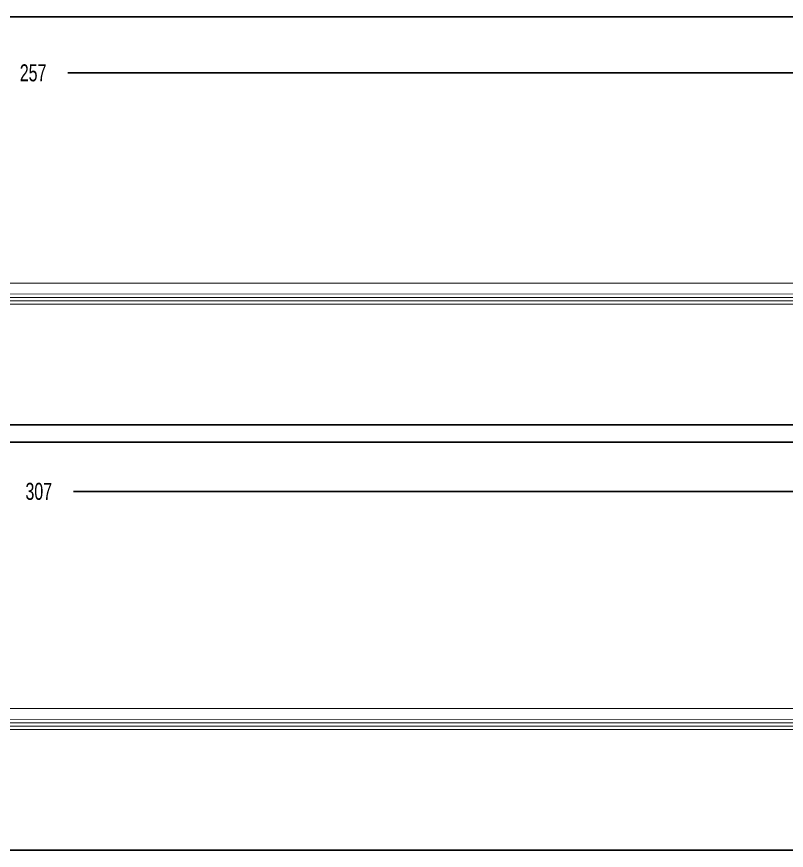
# Model space of a CAD drawing. Extents: x -65 to 700, y -155 to 755.
# Drawn here: x 99.1 to 234.9, y 75 to 222 of the extents above; entities that cross this region are included whole.
import ezdxf

# ---------------------------------------------------------------- set-up
doc = ezdxf.new("R2010")
doc.units = 0
for name, color, linetype in [('BOARD_GEOMETRY_DIMENSION', 212, 'CONTINUOUS'), ('BOARD_GEOMETRY_OUTLINE', 254, 'CONTINUOUS'), ('ETCH_TOP', 72, 'CONTINUOUS')]:
    doc.layers.add(name, color=color, linetype=linetype)

msp = doc.modelspace()

# ---------------------------------------------------------------- linework, layer by layer
at = {"layer": 'BOARD_GEOMETRY_DIMENSION'}
for points in [[(108.15, 212.1), (280, 212.1)], [(109.15, 138.3), (330, 138.3)]]:
    msp.add_lwpolyline(points, dxfattribs=at)
at = {"layer": 'BOARD_GEOMETRY_OUTLINE'}
for points in [[(0, 222), (272.5, 222), (272.5, 185.455, 0.410035), (273, 184.955), (279.75, 184.955), (280, 184.705), (280, 166.725), (279.75, 166.475), (273, 166.475, 0.006409), (272.9875, 166.4752, 0.414214), (272.4998, 165.9875, 0.006409), (272.5, 165.975), (272.5, 150), (0, 150)], [(0, 147), (322.5, 147), (322.5, 110.455, 0.410035), (323, 109.955), (329.75, 109.955), (330, 109.705), (330, 91.725), (329.75, 91.475), (323, 91.475, 0.006409), (322.9875, 91.4752, 0.414214), (322.4998, 90.9875, 0.006409), (322.5, 90.975), (322.5, 75), (0, 75)]]:
    msp.add_lwpolyline(points, format="xyb", close=True, dxfattribs=at)
at = {"layer": 'ETCH_TOP', "const_width": 0.169}
for points in [[(277.43, 171.9), (56.6001, 171.9), (44.0001, 184.5), (44.0001, 185)], [(277.43, 172.5), (59, 172.5), (47, 184.5), (47, 185)], [(277.43, 173.1), (61.4001, 173.1), (50.0001, 184.5), (50.0001, 185)], [(56.0001, 185), (56.0001, 184.5), (65.5001, 175), (275.5, 175), (276.2, 174.3), (277.43, 174.3)], [(277.43, 171.3), (54.2001, 171.3), (53.4997, 172.0004), (53.4997, 172.5004)], [(327.43, 96.9), (56.6001, 96.9), (44.0001, 109.5), (44.0001, 110)], [(327.43, 97.5), (59, 97.5), (47, 109.5), (47, 110)], [(327.43, 98.1), (61.4001, 98.1), (50.0001, 109.5), (50.0001, 110)], [(56.0001, 110), (56.0001, 109.5), (65.5001, 100), (325.5, 100), (326.2, 99.3), (327.43, 99.3)], [(327.43, 96.3), (54.2001, 96.3), (53.4997, 97.0004), (53.4997, 97.5004)]]:
    msp.add_lwpolyline(points, dxfattribs=at)

# ---------------------------------------------------------------- texts
at = {"layer": 'BOARD_GEOMETRY_DIMENSION', "width": 0.7}
for s, p in [('257', (99.7, 210.6)), ('307', (100.7, 136.8))]:
    msp.add_text(s, height=3, dxfattribs=at).set_placement(p)

doc.saveas('drawing.dxf')
